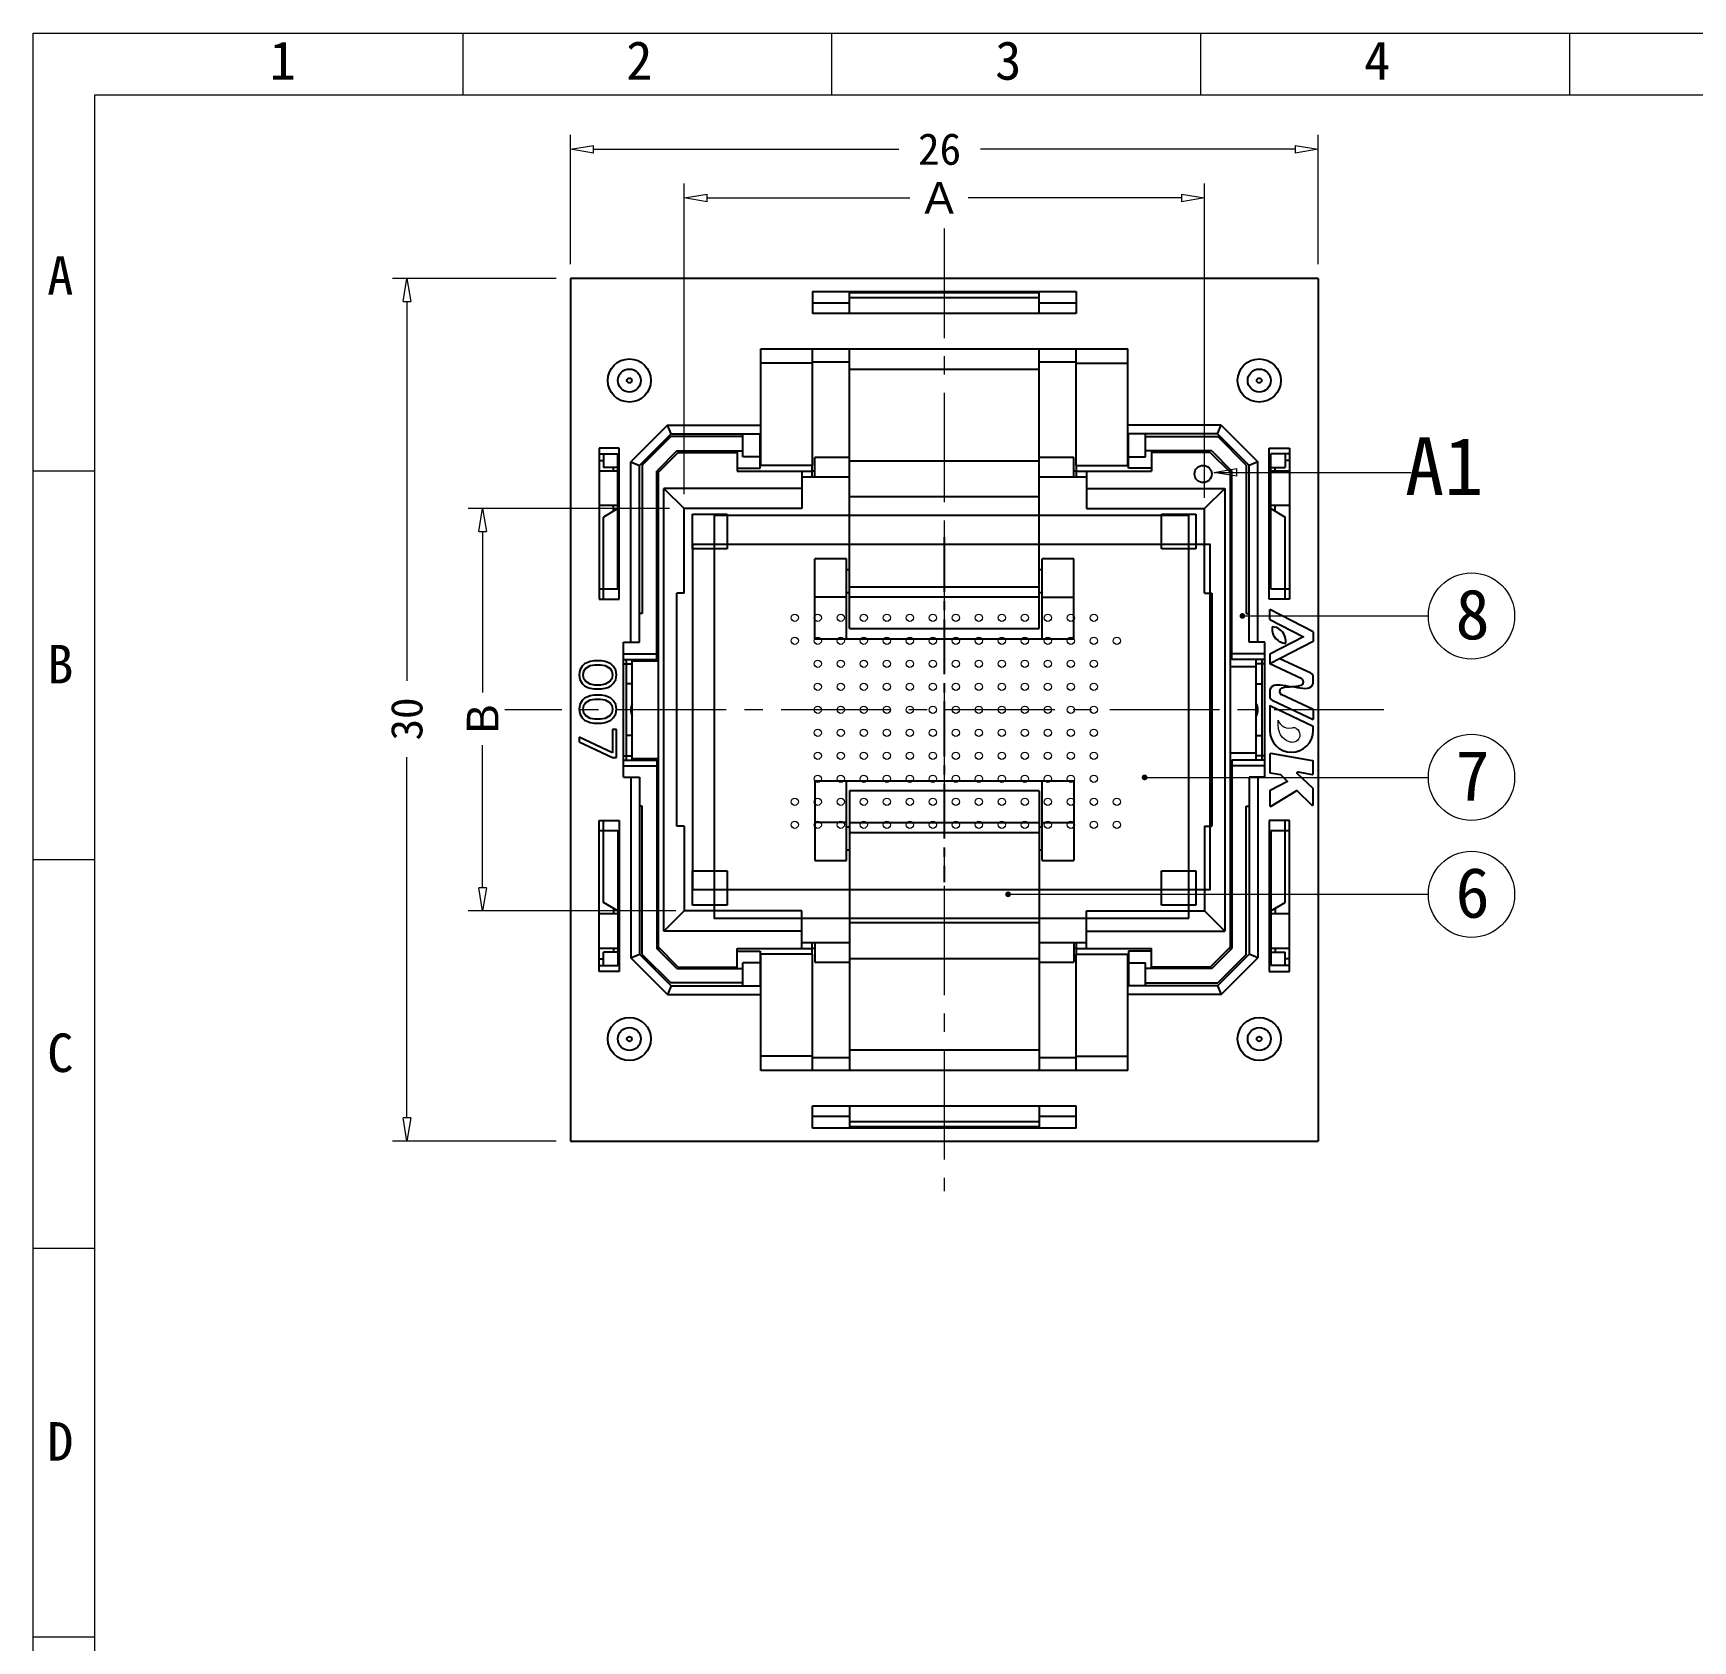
# Model space of a CAD drawing. Header units: millimetres. Extents: x -2108 to -1819, y 1464 to 1622.
# Drawn here: x -2107.6 to -2049.9, y 1566.2 to 1622.1 of the extents above; entities that cross this region are included whole.
import ezdxf

# ---------------------------------------------------------------- set-up
doc = ezdxf.new("R2010")
doc.units = ezdxf.units.MM
doc.linetypes.add('CENTER2', pattern=[28.575, 19.05, -3.175, 3.175, -3.175])
for name, color, linetype in [('02___PRT_ALL_AXES', 7, 'Continuous'), ('layer 1', 7, 'Continuous'), ('标注', 7, 'Continuous')]:
    doc.layers.add(name, color=color, linetype=linetype)
doc.layers.add('CENTER', color=1, linetype='CENTER2', lineweight=13)
doc.styles.add('GB', font='', dxfattribs={"height": 4})
doc.styles.add('样式 2', font='SimSun.ttf')
doc.styles.get('GB').set_extended_font_data('FangSong_GB2312')
doc.dimstyles.new('水平', dxfattribs={"dimtxt": 1, "dimasz": 0.8, "dimexe": 0.5, "dimexo": 0.5, "dimgap": 0.5, "dimtad": 0, "dimtoh": 1, "dimrnd": 0.0005, "dimzin": 9, "dimdsep": 46, "dimtxsty": 'Standard', "dimblk": 'CLOSEDBLANK', "dimcen": 0, "dimclrd": 192, "dimclre": 192, "dimclrt": 7, "dimazin": 2, "dimtfac": 1, "dimtofl": 0, "dimtmove": 0, "dimatfit": 3, "dimldrblk": 'CLOSEDBLANK', "dimfxl": 1, "dimtolj": 1, "dimlwd": 5, "dimlwe": 5, "dimarcsym": 0})

# ---------------------------------------------------------------- blocks, each defined once
blk = doc.blocks.new('terwqtrewtrewtyrwytryuu')
at = {"color": 8}
for points in [[(232.46, -544.68), (229.83, -549.8)], [(232.46, -544.68), (233.62, -544.68)], [(233.62, -544.68), (236.24, -549.8)], [(241.61, -544.68), (239.85, -548.45)], [(244.11, -544.68), (243.6, -544.68), (241.2, -549.8), (244.1, -549.8)], [(241.61, -544.68), (242.78, -544.68)], [(231, -549.8), (233.04, -545.81), (235.08, -549.8)], [(235.08, -549.8), (236.24, -549.8)]]:
    blk.add_lwpolyline(points, dxfattribs=at)
for points in [[(238.86, -544.86, 0.154013), (238.41, -544.68), (237.79, -544.68, 0.290936), (237.34, -544.96), (235.63, -548.61)], [(239, -549.62, 0.154013), (239.44, -549.8), (240.06, -549.8, 0.290936), (240.51, -549.51), (242.78, -544.68)], [(244.09, -549.8, 0.998463), (244.1, -544.68)], [(238.62, -545.92, 0.181754), (238.4, -545.84), (238.31, -545.84, 0.29094), (238.01, -546.03), (236.24, -549.8)], [(239.23, -548.55, 0.181754), (239.45, -548.64), (239.55, -548.64, 0.29094), (239.85, -548.45)]]:
    blk.add_lwpolyline(points, format="xyb", dxfattribs=at)
blk.add_lwpolyline([(249.16, -544.68), (247.78, -544.68, 0.36397), (247.68, -544.76), (246.81, -549.68, 0.466308), (246.91, -549.8), (248.97, -549.8, 0.36397), (249.07, -549.71), (249.28, -548.54), (250.1, -547.69), (251.16, -549.74, 0.280815), (251.25, -549.79), (252.93, -549.79, 0.585923), (253.02, -549.64), (251.17, -546.61), (252.87, -544.84, 0.660579), (252.79, -544.67), (250.99, -544.67, 0.204399), (250.91, -544.7), (249.14, -546.55, -0.741369), (248.97, -546.46), (249.26, -544.8, 0.466308)], format="xyb", close=True, dxfattribs=at)
for points, knots in [([(238.86, -544.86), (238.93, -544.92), (239.32, -545.39), (239.12, -546.22), (238.93, -547.24)], [0.0714829, 0.0714829, 0.0714829, 0.0714829, 0.1383991, 0.7957282, 0.7957282, 0.7957282, 0.7957282]), ([(239, -549.62), (238.92, -549.56), (238.53, -549.09), (238.73, -548.26), (238.93, -547.24)], [0.0714829, 0.0714829, 0.0714829, 0.0714829, 0.1383991, 0.7957282, 0.7957282, 0.7957282, 0.7957282]), ([(238.62, -545.92), (238.88, -546.15), (238.91, -546.69), (238.93, -547.09), (238.93, -547.24)], [0.2744404, 0.2744404, 0.2744404, 0.2744404, 0.4842053, 0.495191, 0.495191, 0.495191, 0.495191]), ([(239.23, -548.55), (238.97, -548.33), (238.95, -547.79), (238.92, -547.39), (238.93, -547.24)], [0.2744404, 0.2744404, 0.2744404, 0.2744404, 0.4842053, 0.495191, 0.495191, 0.495191, 0.495191])]:
    blk.add_open_spline(points, degree=3, knots=knots, dxfattribs=at)
at = {"color": 3}
for points, knots in [([(233.81, -547.92), (233.46, -547.86), (232.73, -547.96), (232.33, -548.43), (232.33, -548.43), (231.93, -548.9), (231.92, -549.16), (231.86, -549.51)], [0.5, 0.5, 0.5, 0.5, 0.75, 0.75, 0.75, 0.75, 1, 1, 1, 1]), ([(231.86, -549.51), (232.19, -549.53), (232.8, -549.51), (233.23, -549.11), (233.23, -549.11), (233.66, -548.71), (233.75, -548.38), (233.81, -547.92)], [0, 0, 0, 0, 0.25, 0.25, 0.25, 0.25, 0.5, 0.5, 0.5, 0.5])]:
    blk.add_open_spline(points, degree=3, knots=knots, dxfattribs=at)
at = {"color": 8}
blk.add_open_spline([(231, -549.8), (230.64, -549.8), (230.11, -549.8), (229.83, -549.8)], degree=3, dxfattribs=at)
at = {"layer": 'layer 1', "color": 8, "lineweight": 5}
for points in [[(242.88, -548.81), (243.1, -548.77), (244, -548.26), (243.77, -547.16)], [(243.77, -547.16), (243.7, -546.97), (243.77, -546.8), (243.84, -546.68)], [(245.45, -547.4), (245.08, -548.46), (244.45, -548.86), (242.88, -548.81)]]:
    blk.add_open_spline(points, degree=3, dxfattribs=at)
blk.add_open_spline([(243.84, -546.68), (244, -546.42), (244.28, -546.25), (244.61, -546.25), (244.61, -546.25), (245.09, -546.25), (245.49, -546.64), (245.49, -547.13), (245.49, -547.13), (245.49, -547.23), (245.47, -547.32), (245.45, -547.4)], degree=3, knots=[0, 0, 0, 0, 0.1666667, 0.1666667, 0.1666667, 0.1666667, 0.3333333, 0.3333333, 0.3333333, 0.3333333, 0.5, 0.5, 0.5, 0.5], dxfattribs=at)
blk = doc.blocks.new('_ClosedBlank')
at = {"color": 0, "linetype": 'ByBlock', "lineweight": -2}
for p, q in [((-1, 0.167), (0, 0)), ((-1, 0.167), (-1, -0.167)), ((0, 0), (-1, -0.167))]:
    blk.add_line(p, q, dxfattribs=at)
blk = doc.blocks.new('*D16')
at = {"color": 192, "lineweight": 5, "transparency": 16777216}
for p, q in [((-2914.816, 1902.759), (-2920.503, 1902.759)), ((-2920.003, 1901.959), (-2920.003, 1888.763)), ((-2920.003, 1873.559), (-2920.003, 1886.113)), ((-2914.816, 1872.759), (-2920.503, 1872.759))]:
    blk.add_line(p, q, dxfattribs=at)
at = {"layer": 'Defpoints', "color": 0, "transparency": 16777216}
for p in [(-2914.316, 1902.759), (-2920.003, 1872.759), (-2914.316, 1872.759)]:
    blk.add_point(p, dxfattribs=at)
at = {"color": 192, "lineweight": 5, "transparency": 16777216, "xscale": 0.8, "yscale": 0.8, "zscale": 0.8}
for p, rotation in [((-2920.003, 1902.759), 90), ((-2920.003, 1872.759), 270)]:
    blk.add_blockref('_ClosedBlank', p, dxfattribs=dict(at, rotation=rotation))
at = {"color": 7, "lineweight": -3, "transparency": 16777216, "insert": (-2920.003, 1887.438), "char_height": 1.1, "attachment_point": 5, "rotation": 90}
blk.add_mtext('\\A1;30', dxfattribs=at)
blk = doc.blocks.new('*D15')
at = {"color": 192, "lineweight": 5, "transparency": 16777216}
for p, q in [((-2910.866, 1894.759), (-2917.87, 1894.759)), ((-2917.37, 1893.959), (-2917.37, 1888.36)), ((-2917.37, 1881.559), (-2917.37, 1886.53)), ((-2910.654, 1880.759), (-2917.87, 1880.759))]:
    blk.add_line(p, q, dxfattribs=at)
at = {"layer": 'Defpoints', "color": 0, "transparency": 16777216}
for p in [(-2910.366, 1894.759), (-2917.37, 1880.759), (-2910.154, 1880.759)]:
    blk.add_point(p, dxfattribs=at)
at = {"color": 192, "lineweight": 5, "transparency": 16777216, "xscale": 0.8, "yscale": 0.8, "zscale": 0.8}
for p, rotation in [((-2917.37, 1894.759), 90), ((-2917.37, 1880.759), 270)]:
    blk.add_blockref('_ClosedBlank', p, dxfattribs=dict(at, rotation=rotation))
at = {"color": 7, "lineweight": -3, "transparency": 16777216, "insert": (-2917.37, 1887.445), "char_height": 1.1, "attachment_point": 5, "rotation": 90}
blk.add_mtext('\\A1;{\\fArial|b0|i0|c0|p34;B}', dxfattribs=at)
blk = doc.blocks.new('*D14')
at = {"color": 192, "lineweight": 5, "transparency": 16777216}
for p, q in [((-2910.366, 1895.259), (-2910.366, 1906.062)), ((-2909.566, 1905.562), (-2902.511, 1905.562)), ((-2893.066, 1905.562), (-2900.482, 1905.562)), ((-2892.266, 1895.131), (-2892.266, 1906.062))]:
    blk.add_line(p, q, dxfattribs=at)
at = {"layer": 'Defpoints', "color": 0, "transparency": 16777216}
for p in [(-2892.266, 1905.562), (-2910.366, 1894.759), (-2892.266, 1894.631)]:
    blk.add_point(p, dxfattribs=at)
at = {"color": 192, "lineweight": 5, "transparency": 16777216, "xscale": 0.8, "yscale": 0.8, "zscale": 0.8, "rotation": 180}
blk.add_blockref('_ClosedBlank', (-2910.366, 1905.562), dxfattribs=at)
at = {"color": 192, "lineweight": 5, "transparency": 16777216, "xscale": 0.8, "yscale": 0.8, "zscale": 0.8}
blk.add_blockref('_ClosedBlank', (-2892.266, 1905.562), dxfattribs=at)
at = {"color": 7, "lineweight": -3, "transparency": 16777216, "insert": (-2901.496, 1905.562), "char_height": 1.1, "attachment_point": 5}
blk.add_mtext('\\A1;{\\fArial|b0|i0|c0|p34;A}', dxfattribs=at)
blk = doc.blocks.new('*D17')
at = {"color": 192, "lineweight": 5, "transparency": 16777216}
for p, q in [((-2914.316, 1903.259), (-2914.316, 1907.753)), ((-2913.516, 1907.253), (-2902.896, 1907.253)), ((-2889.116, 1907.253), (-2900.062, 1907.253)), ((-2888.316, 1903.259), (-2888.316, 1907.753))]:
    blk.add_line(p, q, dxfattribs=at)
at = {"layer": 'Defpoints', "color": 0, "transparency": 16777216}
for p in [(-2888.316, 1907.253), (-2914.316, 1902.759), (-2888.316, 1902.759)]:
    blk.add_point(p, dxfattribs=at)
at = {"color": 192, "lineweight": 5, "transparency": 16777216, "xscale": 0.8, "yscale": 0.8, "zscale": 0.8, "rotation": 180}
blk.add_blockref('_ClosedBlank', (-2914.316, 1907.253), dxfattribs=at)
at = {"color": 192, "lineweight": 5, "transparency": 16777216, "xscale": 0.8, "yscale": 0.8, "zscale": 0.8}
blk.add_blockref('_ClosedBlank', (-2888.316, 1907.253), dxfattribs=at)
at = {"color": 7, "lineweight": -3, "transparency": 16777216, "insert": (-2901.479, 1907.253), "char_height": 1.1, "attachment_point": 5}
blk.add_mtext('\\A1;26', dxfattribs=at)
blk = doc.blocks.new('fdsafdsafdsaf')
at = {"color": 7, "linetype": 'Continuous'}
for p, q in [((-2914.316, 1902.759), (-2914.316, 1872.759)), ((-2888.316, 1902.759), (-2914.316, 1902.759)), ((-2888.316, 1902.759), (-2888.316, 1872.759)), ((-2905.896, 1902.309), (-2905.896, 1901.539)), ((-2905.896, 1902.309), (-2896.736, 1902.309)), ((-2904.616, 1901.539), (-2904.616, 1902.271)), ((-2904.616, 1902.271), (-2898.016, 1902.271)), ((-2898.016, 1902.083), (-2904.616, 1902.083)), ((-2898.016, 1901.539), (-2898.016, 1902.271)), ((-2896.736, 1902.309), (-2896.736, 1901.539)), ((-2896.736, 1901.539), (-2905.896, 1901.539)), ((-2907.696, 1896.259), (-2907.696, 1900.309)), ((-2907.696, 1900.309), (-2894.936, 1900.309)), ((-2905.896, 1899.809), (-2907.696, 1899.809)), ((-2905.896, 1896.259), (-2905.896, 1900.309)), ((-2905.896, 1899.859), (-2904.616, 1899.859)), ((-2904.616, 1890.579), (-2904.616, 1900.309)), ((-2898.016, 1890.579), (-2898.016, 1900.309)), ((-2898.016, 1899.859), (-2896.736, 1899.859)), ((-2896.736, 1896.259), (-2896.736, 1900.309)), ((-2896.736, 1899.809), (-2894.936, 1899.809)), ((-2894.936, 1896.259), (-2894.936, 1900.309)), ((-2898.016, 1899.592), (-2904.616, 1899.592)), ((-2910.94, 1897.659), (-2912.216, 1896.383)), ((-2910.816, 1897.359), (-2910.94, 1897.659)), ((-2910.94, 1897.659), (-2907.696, 1897.659)), ((-2891.691, 1897.659), (-2894.936, 1897.659)), ((-2891.816, 1897.359), (-2891.691, 1897.659)), ((-2891.691, 1897.659), (-2890.416, 1896.383)), ((-2910.816, 1897.359), (-2911.916, 1896.259)), ((-2911.816, 1896.266), (-2910.823, 1897.259)), ((-2908.316, 1897.259), (-2910.823, 1897.259)), ((-2910.816, 1897.359), (-2907.696, 1897.359)), ((-2908.316, 1896.559), (-2908.316, 1897.359)), ((-2907.716, 1896.159), (-2907.716, 1897.359)), ((-2891.816, 1897.359), (-2894.936, 1897.359)), ((-2894.916, 1896.159), (-2894.916, 1897.359)), ((-2894.316, 1896.559), (-2894.316, 1897.359)), ((-2894.316, 1897.259), (-2891.809, 1897.259)), ((-2891.816, 1897.359), (-2890.716, 1896.259)), ((-2890.816, 1896.266), (-2891.809, 1897.259)), ((-2913.316, 1896.859), (-2913.316, 1891.609)), ((-2912.616, 1896.859), (-2913.316, 1896.859)), ((-2913.316, 1896.659), (-2912.666, 1896.659)), ((-2913.316, 1896.422), (-2913.166, 1896.422)), ((-2913.166, 1896.659), (-2913.166, 1896.189)), ((-2912.666, 1891.959), (-2912.666, 1896.659)), ((-2912.616, 1891.609), (-2912.616, 1896.859)), ((-2912.216, 1890.109), (-2912.216, 1896.383)), ((-2912.216, 1896.383), (-2911.916, 1896.259)), ((-2910.616, 1896.759), (-2911.316, 1896.059)), ((-2910.566, 1896.709), (-2911.266, 1896.009)), ((-2910.616, 1896.759), (-2908.316, 1896.759)), ((-2910.566, 1896.709), (-2908.516, 1896.709)), ((-2908.516, 1896.759), (-2908.516, 1896.059)), ((-2907.716, 1896.559), (-2908.316, 1896.559)), ((-2905.816, 1895.859), (-2905.816, 1896.534)), ((-2904.616, 1896.534), (-2905.816, 1896.534)), ((-2904.616, 1896.419), (-2898.016, 1896.419)), ((-2896.816, 1896.534), (-2898.016, 1896.534)), ((-2896.816, 1895.859), (-2896.816, 1896.534)), ((-2894.916, 1896.559), (-2894.316, 1896.559)), ((-2892.016, 1896.759), (-2894.316, 1896.759)), ((-2894.116, 1896.759), (-2894.116, 1896.059)), ((-2892.066, 1896.709), (-2894.116, 1896.709)), ((-2892.066, 1896.709), (-2891.366, 1896.009)), ((-2892.016, 1896.759), (-2891.316, 1896.059)), ((-2890.416, 1896.383), (-2890.716, 1896.259)), ((-2890.416, 1890.109), (-2890.416, 1896.383)), ((-2890.016, 1896.859), (-2889.316, 1896.859)), ((-2890.016, 1891.609), (-2890.016, 1896.859)), ((-2889.316, 1896.659), (-2889.966, 1896.659)), ((-2889.966, 1891.959), (-2889.966, 1896.659)), ((-2889.466, 1896.659), (-2889.466, 1896.189)), ((-2889.316, 1896.422), (-2889.466, 1896.422)), ((-2889.316, 1896.859), (-2889.316, 1891.609)), ((-2912.666, 1896.189), (-2913.166, 1896.189)), ((-2912.816, 1896.059), (-2912.816, 1896.189)), ((-2911.916, 1890.109), (-2911.916, 1896.259)), ((-2911.816, 1896.266), (-2911.816, 1891.109)), ((-2911.316, 1889.509), (-2911.316, 1896.059)), ((-2911.316, 1896.059), (-2911.216, 1896.059)), ((-2911.266, 1896.009), (-2911.266, 1879.509)), ((-2908.516, 1896.159), (-2907.716, 1896.159)), ((-2908.516, 1896.059), (-2905.916, 1896.059)), ((-2905.896, 1896.259), (-2907.716, 1896.259)), ((-2906.266, 1896.059), (-2906.266, 1894.759)), ((-2906.266, 1895.859), (-2904.616, 1895.859)), ((-2905.916, 1895.859), (-2905.916, 1896.259)), ((-2898.016, 1895.859), (-2896.366, 1895.859)), ((-2896.736, 1896.259), (-2894.916, 1896.259)), ((-2896.716, 1895.859), (-2896.716, 1896.259)), ((-2896.716, 1896.059), (-2894.116, 1896.059)), ((-2896.366, 1896.059), (-2896.366, 1894.759)), ((-2894.116, 1896.159), (-2894.916, 1896.159)), ((-2891.316, 1896.059), (-2891.416, 1896.059)), ((-2891.366, 1879.509), (-2891.366, 1896.009)), ((-2891.316, 1889.509), (-2891.316, 1896.059)), ((-2890.816, 1896.266), (-2890.816, 1891.109)), ((-2890.716, 1890.109), (-2890.716, 1896.259)), ((-2889.966, 1896.189), (-2889.466, 1896.189)), ((-2889.816, 1896.059), (-2889.816, 1896.189)), ((-2911.066, 1880.059), (-2911.066, 1895.459)), ((-2911.066, 1895.459), (-2910.366, 1894.759)), ((-2906.266, 1895.459), (-2911.066, 1895.459)), ((-2898.016, 1895.159), (-2904.616, 1895.159)), ((-2896.366, 1895.459), (-2891.566, 1895.459)), ((-2891.566, 1895.459), (-2892.266, 1894.759)), ((-2891.566, 1895.459), (-2891.566, 1880.059)), ((-2912.666, 1894.759), (-2913.166, 1894.459)), ((-2912.816, 1894.669), (-2912.816, 1894.859)), ((-2911.316, 1894.859), (-2911.266, 1894.859)), ((-2910.366, 1891.809), (-2910.366, 1894.759)), ((-2906.266, 1894.759), (-2910.366, 1894.759)), ((-2910.066, 1893.359), (-2910.066, 1894.559)), ((-2910.066, 1894.559), (-2908.866, 1894.559)), ((-2908.866, 1894.559), (-2908.866, 1893.359)), ((-2896.366, 1894.759), (-2892.266, 1894.759)), ((-2893.766, 1894.559), (-2892.566, 1894.559)), ((-2893.766, 1893.359), (-2893.766, 1894.559)), ((-2892.566, 1894.559), (-2892.566, 1893.359)), ((-2892.266, 1891.809), (-2892.266, 1894.759)), ((-2891.316, 1894.859), (-2891.366, 1894.859)), ((-2889.966, 1894.759), (-2889.466, 1894.459)), ((-2889.816, 1894.669), (-2889.816, 1894.859)), ((-2913.166, 1891.609), (-2913.166, 1894.459)), ((-2889.466, 1891.609), (-2889.466, 1894.459)), ((-2908.866, 1893.359), (-2910.066, 1893.359)), ((-2905.816, 1890.229), (-2905.816, 1893.008)), ((-2904.716, 1893.008), (-2905.816, 1893.008)), ((-2904.716, 1890.229), (-2904.716, 1893.008)), ((-2896.816, 1893.008), (-2897.916, 1893.008)), ((-2897.916, 1890.229), (-2897.916, 1893.008)), ((-2896.816, 1890.229), (-2896.816, 1893.008)), ((-2892.566, 1893.359), (-2893.766, 1893.359)), ((-2904.616, 1892.629), (-2904.716, 1892.629)), ((-2897.916, 1892.629), (-2898.016, 1892.629)), ((-2913.316, 1891.959), (-2912.666, 1891.959)), ((-2910.616, 1883.709), (-2910.616, 1891.809)), ((-2910.366, 1891.809), (-2910.616, 1891.809)), ((-2904.716, 1891.676), (-2905.816, 1891.676)), ((-2904.616, 1891.829), (-2904.716, 1891.829)), ((-2904.616, 1892.034), (-2898.016, 1892.034)), ((-2898.016, 1891.679), (-2904.616, 1891.679)), ((-2897.916, 1891.829), (-2898.016, 1891.829)), ((-2897.916, 1891.676), (-2896.816, 1891.676)), ((-2892.266, 1891.809), (-2892.016, 1891.809)), ((-2892.016, 1891.809), (-2892.016, 1883.709)), ((-2889.966, 1891.959), (-2889.316, 1891.959)), ((-2913.316, 1891.609), (-2912.616, 1891.609)), ((-2911.816, 1891.109), (-2911.916, 1891.109)), ((-2890.816, 1891.109), (-2890.716, 1891.109)), ((-2889.316, 1891.609), (-2890.016, 1891.609)), ((-2904.616, 1890.579), (-2898.016, 1890.579)), ((-2912.466, 1885.409), (-2912.466, 1890.109)), ((-2912.466, 1890.109), (-2911.916, 1890.109)), ((-2905.816, 1890.229), (-2896.816, 1890.229)), ((-2890.166, 1890.109), (-2890.716, 1890.109)), ((-2890.166, 1885.409), (-2890.166, 1890.109)), ((-2912.466, 1889.709), (-2911.316, 1889.709)), ((-2912.466, 1889.509), (-2911.316, 1889.509)), ((-2912.466, 1889.359), (-2912.166, 1889.359)), ((-2912.366, 1886.009), (-2912.366, 1889.509)), ((-2912.166, 1886.009), (-2912.166, 1889.509)), ((-2912.166, 1889.459), (-2911.266, 1889.459)), ((-2911.316, 1889.909), (-2911.266, 1889.909)), ((-2890.166, 1889.709), (-2891.366, 1889.709)), ((-2891.366, 1889.659), (-2891.316, 1889.659)), ((-2890.166, 1889.509), (-2891.316, 1889.509)), ((-2890.466, 1886.009), (-2890.466, 1889.509)), ((-2890.166, 1889.359), (-2890.466, 1889.359)), ((-2890.266, 1886.009), (-2890.266, 1889.509)), ((-2891.366, 1889.259), (-2890.466, 1889.259)), ((-2912.166, 1888.659), (-2912.366, 1888.659)), ((-2890.466, 1888.659), (-2890.266, 1888.659)), ((-2912.166, 1886.859), (-2912.366, 1886.859)), ((-2890.466, 1886.859), (-2890.266, 1886.859)), ((-2912.466, 1886.159), (-2912.166, 1886.159)), ((-2912.466, 1886.009), (-2911.316, 1886.009)), ((-2912.166, 1886.059), (-2911.266, 1886.059)), ((-2911.316, 1886.009), (-2911.316, 1879.459)), ((-2891.366, 1886.259), (-2890.466, 1886.259)), ((-2890.166, 1886.009), (-2891.316, 1886.009)), ((-2891.316, 1886.009), (-2891.316, 1879.459)), ((-2890.166, 1886.159), (-2890.466, 1886.159)), ((-2912.466, 1885.809), (-2911.316, 1885.809)), ((-2912.466, 1885.409), (-2911.916, 1885.409)), ((-2912.216, 1885.409), (-2912.216, 1879.134)), ((-2911.916, 1885.409), (-2911.916, 1879.259)), ((-2911.316, 1885.609), (-2911.266, 1885.609)), ((-2891.366, 1885.859), (-2891.316, 1885.859)), ((-2890.166, 1885.809), (-2891.366, 1885.809)), ((-2890.166, 1885.409), (-2890.716, 1885.409)), ((-2890.716, 1885.409), (-2890.716, 1879.259)), ((-2890.416, 1885.409), (-2890.416, 1879.134)), ((-2905.816, 1885.289), (-2896.816, 1885.289)), ((-2905.816, 1885.289), (-2905.816, 1882.51)), ((-2904.716, 1882.51), (-2904.716, 1885.289)), ((-2898.016, 1884.938), (-2904.616, 1884.938)), ((-2904.616, 1884.938), (-2904.616, 1875.208)), ((-2898.016, 1884.938), (-2898.016, 1875.208)), ((-2897.916, 1882.51), (-2897.916, 1885.289)), ((-2896.816, 1885.289), (-2896.816, 1882.51)), ((-2911.816, 1884.409), (-2911.916, 1884.409)), ((-2911.816, 1879.251), (-2911.816, 1884.409)), ((-2890.816, 1884.409), (-2890.716, 1884.409)), ((-2890.816, 1879.251), (-2890.816, 1884.409)), ((-2913.316, 1878.659), (-2913.316, 1883.909)), ((-2913.316, 1883.909), (-2912.616, 1883.909)), ((-2913.166, 1881.059), (-2913.166, 1883.909)), ((-2912.616, 1883.909), (-2912.616, 1878.659)), ((-2910.366, 1883.709), (-2910.616, 1883.709)), ((-2910.366, 1883.709), (-2910.366, 1880.759)), ((-2904.716, 1883.842), (-2905.816, 1883.842)), ((-2904.716, 1883.689), (-2904.616, 1883.689)), ((-2904.616, 1883.838), (-2898.016, 1883.838)), ((-2898.016, 1883.689), (-2897.916, 1883.689)), ((-2897.916, 1883.842), (-2896.816, 1883.842)), ((-2892.266, 1883.709), (-2892.016, 1883.709)), ((-2892.266, 1883.709), (-2892.266, 1880.759)), ((-2889.316, 1883.909), (-2890.016, 1883.909)), ((-2890.016, 1883.909), (-2890.016, 1878.659)), ((-2889.466, 1881.059), (-2889.466, 1883.909)), ((-2889.316, 1878.659), (-2889.316, 1883.909)), ((-2913.316, 1883.559), (-2912.666, 1883.559)), ((-2912.666, 1883.559), (-2912.666, 1878.859)), ((-2898.016, 1883.483), (-2904.616, 1883.483)), ((-2889.966, 1883.559), (-2889.316, 1883.559)), ((-2889.966, 1883.559), (-2889.966, 1878.859)), ((-2905.816, 1882.51), (-2904.716, 1882.51)), ((-2904.716, 1882.889), (-2904.616, 1882.889)), ((-2898.016, 1882.889), (-2897.916, 1882.889)), ((-2897.916, 1882.51), (-2896.816, 1882.51)), ((-2910.066, 1880.959), (-2910.066, 1882.159)), ((-2910.066, 1882.159), (-2908.866, 1882.159)), ((-2908.866, 1882.159), (-2908.866, 1880.959)), ((-2893.766, 1882.159), (-2892.566, 1882.159)), ((-2893.766, 1880.959), (-2893.766, 1882.159)), ((-2892.566, 1882.159), (-2892.566, 1880.959)), ((-2912.666, 1880.759), (-2913.166, 1881.059)), ((-2912.816, 1880.849), (-2912.816, 1880.659)), ((-2911.066, 1880.059), (-2910.366, 1880.759)), ((-2906.266, 1880.759), (-2910.366, 1880.759)), ((-2908.866, 1880.959), (-2910.066, 1880.959)), ((-2906.266, 1879.459), (-2906.266, 1880.759)), ((-2896.366, 1880.759), (-2892.266, 1880.759)), ((-2896.366, 1879.459), (-2896.366, 1880.759)), ((-2892.566, 1880.959), (-2893.766, 1880.959)), ((-2891.566, 1880.059), (-2892.266, 1880.759)), ((-2889.966, 1880.759), (-2889.466, 1881.059)), ((-2889.816, 1880.849), (-2889.816, 1880.659)), ((-2911.316, 1880.659), (-2911.266, 1880.659)), ((-2904.616, 1880.358), (-2898.016, 1880.358)), ((-2891.316, 1880.659), (-2891.366, 1880.659)), ((-2906.266, 1880.059), (-2911.066, 1880.059)), ((-2906.266, 1879.659), (-2904.616, 1879.659)), ((-2905.916, 1879.259), (-2905.916, 1879.659)), ((-2905.816, 1879.659), (-2905.816, 1878.984)), ((-2898.016, 1879.659), (-2896.366, 1879.659)), ((-2896.816, 1879.659), (-2896.816, 1878.984)), ((-2896.716, 1879.259), (-2896.716, 1879.659)), ((-2896.366, 1880.059), (-2891.566, 1880.059)), ((-2913.316, 1879.095), (-2913.166, 1879.095)), ((-2912.666, 1879.329), (-2913.166, 1879.329)), ((-2913.166, 1878.859), (-2913.166, 1879.329)), ((-2912.816, 1879.459), (-2912.816, 1879.329)), ((-2912.216, 1879.134), (-2911.916, 1879.259)), ((-2910.94, 1877.859), (-2912.216, 1879.134)), ((-2910.816, 1878.159), (-2911.916, 1879.259)), ((-2911.816, 1879.251), (-2910.823, 1878.259)), ((-2910.616, 1878.759), (-2911.316, 1879.459)), ((-2911.316, 1879.459), (-2911.216, 1879.459)), ((-2910.566, 1878.809), (-2911.266, 1879.509)), ((-2908.516, 1879.459), (-2905.916, 1879.459)), ((-2908.516, 1878.759), (-2908.516, 1879.459)), ((-2908.516, 1879.359), (-2907.716, 1879.359)), ((-2907.716, 1879.359), (-2907.716, 1878.159)), ((-2905.896, 1879.259), (-2907.716, 1879.259)), ((-2907.696, 1875.209), (-2907.696, 1879.259)), ((-2905.896, 1875.209), (-2905.896, 1879.259)), ((-2905.816, 1878.984), (-2904.616, 1878.984)), ((-2898.016, 1879.098), (-2904.616, 1879.098)), ((-2898.016, 1878.984), (-2896.816, 1878.984)), ((-2896.736, 1879.259), (-2894.916, 1879.259)), ((-2896.736, 1875.209), (-2896.736, 1879.259)), ((-2896.716, 1879.459), (-2894.116, 1879.459)), ((-2894.936, 1875.209), (-2894.936, 1879.259)), ((-2894.116, 1879.359), (-2894.916, 1879.359)), ((-2894.916, 1879.359), (-2894.916, 1878.159)), ((-2894.116, 1878.759), (-2894.116, 1879.459)), ((-2892.066, 1878.809), (-2891.366, 1879.509)), ((-2892.016, 1878.759), (-2891.316, 1879.459)), ((-2891.816, 1878.159), (-2890.716, 1879.259)), ((-2890.816, 1879.251), (-2891.809, 1878.259)), ((-2891.691, 1877.859), (-2890.416, 1879.134)), ((-2891.316, 1879.459), (-2891.416, 1879.459)), ((-2890.416, 1879.134), (-2890.716, 1879.259)), ((-2889.966, 1879.329), (-2889.466, 1879.329)), ((-2889.816, 1879.459), (-2889.816, 1879.329)), ((-2889.466, 1878.859), (-2889.466, 1879.329)), ((-2889.316, 1879.095), (-2889.466, 1879.095)), ((-2913.316, 1878.859), (-2912.666, 1878.859)), ((-2912.616, 1878.659), (-2913.316, 1878.659)), ((-2910.616, 1878.759), (-2908.316, 1878.759)), ((-2910.566, 1878.809), (-2908.516, 1878.809)), ((-2907.716, 1878.959), (-2908.316, 1878.959)), ((-2908.316, 1878.159), (-2908.316, 1878.959)), ((-2894.916, 1878.959), (-2894.316, 1878.959)), ((-2894.316, 1878.159), (-2894.316, 1878.959)), ((-2892.016, 1878.759), (-2894.316, 1878.759)), ((-2892.066, 1878.809), (-2894.116, 1878.809)), ((-2890.016, 1878.659), (-2889.316, 1878.659)), ((-2889.316, 1878.859), (-2889.966, 1878.859)), ((-2910.816, 1878.159), (-2910.94, 1877.859)), ((-2910.94, 1877.859), (-2907.696, 1877.859)), ((-2908.316, 1878.259), (-2910.823, 1878.259)), ((-2910.816, 1878.159), (-2907.696, 1878.159)), ((-2891.816, 1878.159), (-2894.936, 1878.159)), ((-2891.691, 1877.859), (-2894.936, 1877.859)), ((-2894.316, 1878.259), (-2891.809, 1878.259)), ((-2891.816, 1878.159), (-2891.691, 1877.859)), ((-2905.896, 1875.709), (-2907.696, 1875.709)), ((-2905.896, 1875.659), (-2904.616, 1875.659)), ((-2904.616, 1875.925), (-2898.016, 1875.925)), ((-2898.016, 1875.659), (-2896.736, 1875.659)), ((-2896.736, 1875.709), (-2894.936, 1875.709)), ((-2894.936, 1875.209), (-2907.696, 1875.209)), ((-2905.896, 1873.979), (-2896.736, 1873.979)), ((-2905.896, 1873.209), (-2905.896, 1873.979)), ((-2904.616, 1873.979), (-2904.616, 1873.246)), ((-2898.016, 1873.979), (-2898.016, 1873.246)), ((-2896.736, 1873.209), (-2896.736, 1873.979)), ((-2896.736, 1873.209), (-2905.896, 1873.209)), ((-2904.616, 1873.435), (-2898.016, 1873.435)), ((-2898.016, 1873.246), (-2904.616, 1873.246)), ((-2914.316, 1872.759), (-2888.316, 1872.759))]:
    blk.add_line(p, q, dxfattribs=at)
at = {"color": 1, "linetype": 'CENTER2', "ltscale": 0.1}
blk.add_line((-2901.316, 1893.759), (-2901.316, 1881.759), dxfattribs=at)
at = {"color": 8, "linetype": 'Continuous'}
for p, q in [((-2913.711, 1889.404), (-2913.822, 1889.35)), ((-2913.628, 1889.431), (-2913.711, 1889.404)), ((-2913.49, 1889.459), (-2913.628, 1889.431)), ((-2913.241, 1889.459), (-2913.49, 1889.459)), ((-2913.103, 1889.431), (-2913.241, 1889.459)), ((-2913.02, 1889.404), (-2913.103, 1889.431)), ((-2912.909, 1889.35), (-2913.02, 1889.404)), ((-2913.988, 1889.134), (-2914.016, 1888.971)), ((-2914.016, 1888.971), (-2913.988, 1888.809)), ((-2913.905, 1889.269), (-2913.988, 1889.134)), ((-2913.988, 1888.809), (-2913.905, 1888.673)), ((-2913.822, 1889.35), (-2913.905, 1889.269)), ((-2913.877, 1888.971), (-2913.85, 1889.106)), ((-2913.85, 1888.836), (-2913.877, 1888.971)), ((-2913.85, 1889.106), (-2913.794, 1889.188)), ((-2913.794, 1888.754), (-2913.85, 1888.836)), ((-2913.794, 1889.188), (-2913.628, 1889.296)), ((-2913.628, 1889.296), (-2913.462, 1889.323)), ((-2913.462, 1889.323), (-2913.269, 1889.323)), ((-2913.269, 1889.323), (-2913.103, 1889.296)), ((-2913.103, 1889.296), (-2912.937, 1889.188)), ((-2912.937, 1889.188), (-2912.882, 1889.106)), ((-2912.882, 1888.836), (-2912.937, 1888.754)), ((-2912.826, 1889.269), (-2912.909, 1889.35)), ((-2912.882, 1889.106), (-2912.854, 1888.971)), ((-2912.854, 1888.971), (-2912.882, 1888.836)), ((-2912.743, 1889.134), (-2912.826, 1889.269)), ((-2912.826, 1888.673), (-2912.743, 1888.809)), ((-2912.716, 1888.971), (-2912.743, 1889.134)), ((-2912.743, 1888.809), (-2912.716, 1888.971)), ((-2913.905, 1888.673), (-2913.822, 1888.592)), ((-2913.822, 1888.592), (-2913.711, 1888.538)), ((-2913.711, 1888.213), (-2913.822, 1888.159)), ((-2913.628, 1888.646), (-2913.794, 1888.754)), ((-2913.711, 1888.538), (-2913.628, 1888.511)), ((-2913.628, 1888.24), (-2913.711, 1888.213)), ((-2913.462, 1888.619), (-2913.628, 1888.646)), ((-2913.628, 1888.511), (-2913.49, 1888.484)), ((-2913.49, 1888.267), (-2913.628, 1888.24)), ((-2913.49, 1888.484), (-2913.241, 1888.484)), ((-2913.241, 1888.267), (-2913.49, 1888.267)), ((-2913.269, 1888.619), (-2913.462, 1888.619)), ((-2913.103, 1888.646), (-2913.269, 1888.619)), ((-2913.241, 1888.484), (-2913.103, 1888.511)), ((-2913.103, 1888.24), (-2913.241, 1888.267)), ((-2912.937, 1888.754), (-2913.103, 1888.646)), ((-2913.103, 1888.511), (-2913.02, 1888.538)), ((-2913.02, 1888.213), (-2913.103, 1888.24)), ((-2913.02, 1888.538), (-2912.909, 1888.592)), ((-2912.909, 1888.159), (-2913.02, 1888.213)), ((-2912.909, 1888.592), (-2912.826, 1888.673)), ((-2913.988, 1887.942), (-2914.016, 1887.779)), ((-2914.016, 1887.779), (-2913.988, 1887.617)), ((-2913.905, 1888.077), (-2913.988, 1887.942)), ((-2913.822, 1888.159), (-2913.905, 1888.077)), ((-2913.877, 1887.779), (-2913.85, 1887.915)), ((-2913.85, 1887.644), (-2913.877, 1887.779)), ((-2913.85, 1887.915), (-2913.794, 1887.996)), ((-2913.794, 1887.563), (-2913.85, 1887.644)), ((-2913.794, 1887.996), (-2913.628, 1888.104)), ((-2913.628, 1888.104), (-2913.462, 1888.131)), ((-2913.462, 1888.131), (-2913.269, 1888.131)), ((-2913.269, 1888.131), (-2913.103, 1888.104)), ((-2913.103, 1888.104), (-2912.937, 1887.996)), ((-2912.937, 1887.996), (-2912.882, 1887.915)), ((-2912.882, 1887.644), (-2912.937, 1887.563)), ((-2912.826, 1888.077), (-2912.909, 1888.159)), ((-2912.882, 1887.915), (-2912.854, 1887.779)), ((-2912.854, 1887.779), (-2912.882, 1887.644)), ((-2912.743, 1887.942), (-2912.826, 1888.077)), ((-2912.716, 1887.779), (-2912.743, 1887.942)), ((-2912.743, 1887.617), (-2912.716, 1887.779)), ((-2913.988, 1887.617), (-2913.905, 1887.481)), ((-2913.905, 1887.481), (-2913.822, 1887.4)), ((-2913.822, 1887.4), (-2913.711, 1887.346)), ((-2913.628, 1887.454), (-2913.794, 1887.563)), ((-2913.711, 1887.346), (-2913.628, 1887.319)), ((-2913.462, 1887.427), (-2913.628, 1887.454)), ((-2913.628, 1887.319), (-2913.49, 1887.292)), ((-2913.49, 1887.292), (-2913.241, 1887.292)), ((-2913.269, 1887.427), (-2913.462, 1887.427)), ((-2913.103, 1887.454), (-2913.269, 1887.427)), ((-2913.241, 1887.292), (-2913.103, 1887.319)), ((-2912.937, 1887.563), (-2913.103, 1887.454)), ((-2913.103, 1887.319), (-2913.02, 1887.346)), ((-2913.02, 1887.346), (-2912.909, 1887.4)), ((-2912.909, 1887.4), (-2912.826, 1887.481)), ((-2912.716, 1887.075), (-2912.854, 1887.075)), ((-2912.854, 1887.075), (-2912.854, 1886.263)), ((-2912.826, 1887.481), (-2912.743, 1887.617)), ((-2912.716, 1886.1), (-2912.716, 1887.075)), ((-2912.854, 1886.263), (-2914.016, 1886.804)), ((-2914.016, 1886.804), (-2914.016, 1886.642)), ((-2914.016, 1886.642), (-2912.854, 1886.1)), ((-2912.854, 1886.1), (-2912.716, 1886.1))]:
    blk.add_line(p, q, dxfattribs=at)
at = {"color": 1, "linetype": 'CENTER2', "lineweight": 5, "ltscale": 0.2}
blk.add_line((-2886.037, 1887.759), (-2916.594, 1887.759), dxfattribs=at)
for points in [[(-2892.816, 1880.509), (-2892.816, 1894.509), (-2909.316, 1894.509), (-2909.316, 1880.509)], [(-2910.066, 1893.509), (-2910.066, 1881.509), (-2892.066, 1881.509), (-2892.066, 1893.509)]]:
    blk.add_lwpolyline(points, close=True)
at = {"color": 7, "linetype": 'Continuous'}
for centre, radius in [((-2912.266, 1899.209), 0.75), ((-2890.366, 1899.209), 0.75), ((-2912.266, 1899.209), 0.4), ((-2912.266, 1899.209), 0.0838), ((-2890.366, 1899.209), 0.4), ((-2890.366, 1899.209), 0.0838), ((-2912.266, 1876.309), 0.75), ((-2912.266, 1876.309), 0.4), ((-2890.366, 1876.309), 0.75), ((-2890.366, 1876.309), 0.4), ((-2912.266, 1876.309), 0.0838), ((-2890.366, 1876.309), 0.0838)]:
    blk.add_circle(centre, radius, dxfattribs=at)
at = {"color": 1, "linetype": 'Continuous'}
blk.add_circle((-2892.316, 1895.959), 0.3, dxfattribs=at)
at = {"color": 7, "linetype": 'Continuous'}
for centre, start, end in [((-2911.716, 1887.759), 155.40254, 204.59746), ((-2890.916, 1887.759), 335.40254, 24.59746)]:
    blk.add_arc(centre, 0.5, start, end, dxfattribs=at)
at = {"layer": '02___PRT_ALL_AXES', "color": 7, "linetype": 'Continuous'}
for p, q in [((-2905.896, 1901.907), (-2904.616, 1901.907)), ((-2898.016, 1901.907), (-2896.736, 1901.907)), ((-2912.666, 1896.059), (-2913.316, 1896.059)), ((-2905.816, 1896.059), (-2905.916, 1896.059)), ((-2896.716, 1896.059), (-2896.816, 1896.059)), ((-2889.316, 1896.059), (-2889.966, 1896.059)), ((-2912.666, 1894.859), (-2913.316, 1894.859)), ((-2889.316, 1894.859), (-2889.966, 1894.859)), ((-2912.666, 1880.659), (-2913.316, 1880.659)), ((-2889.316, 1880.659), (-2889.966, 1880.659)), ((-2912.666, 1879.459), (-2913.316, 1879.459)), ((-2905.816, 1879.459), (-2905.916, 1879.459)), ((-2896.716, 1879.459), (-2896.816, 1879.459)), ((-2889.316, 1879.459), (-2889.966, 1879.459)), ((-2904.616, 1873.61), (-2905.896, 1873.61)), ((-2896.736, 1873.61), (-2898.016, 1873.61))]:
    blk.add_line(p, q, dxfattribs=at)
at = {"layer": 'CENTER', "lineweight": 9, "ltscale": 0.2}
blk.add_line((-2901.316, 1904.498), (-2901.316, 1871.019), dxfattribs=at)
at = {"xscale": 0.2951943749999373, "yscale": 0.2951943749999373, "zscale": 0.2951943749999373, "rotation": 270}
blk.add_blockref('terwqtrewtrewtyrwytryuu', (-2727.702, 1959.09), dxfattribs=at)
at = {"lineweight": -3, "ltscale": 10}
dim = blk.add_linear_dim(base=(-2888.316, 1907.253), p1=(-2914.316, 1902.759), p2=(-2888.316, 1902.759), dimstyle='水平', dxfattribs=at)
dim.commit()
dim.dimension.update_dxf_attribs({"geometry": '*D17', "text_midpoint": (-2901.479, 1907.253), "dimtype": 128})
dim = blk.add_linear_dim(base=(-2892.266, 1905.562), p1=(-2910.366, 1894.759), p2=(-2892.266, 1894.631), text='{\\fArial|b0|i0|c0|p34;A}', dimstyle='水平', dxfattribs=at)
dim.commit()
dim.dimension.update_dxf_attribs({"geometry": '*D14', "text_midpoint": (-2901.496, 1905.562), "dimtype": 128})
dim = blk.add_linear_dim(base=(-2920.003, 1872.759), p1=(-2914.316, 1902.759), p2=(-2914.316, 1872.759), angle=90, dimstyle='水平', dxfattribs=at)
dim.commit()
dim.dimension.update_dxf_attribs({"geometry": '*D16', "text_midpoint": (-2920.003, 1887.438), "dimtype": 128})
dim = blk.add_linear_dim(base=(-2917.37, 1880.759), p1=(-2910.366, 1894.759), p2=(-2910.154, 1880.759), angle=90, text='{\\fArial|b0|i0|c0|p34;B}', dimstyle='水平', dxfattribs=at)
dim.commit()
dim.dimension.update_dxf_attribs({"geometry": '*D15', "text_midpoint": (-2917.37, 1887.445), "dimtype": 128})
at = {"lineweight": 9, "ltscale": 10}
blk.add_leader([(-2891.943, 1896.014), (-2887.101, 1896.012), (-2885.079, 1896.012)], dimstyle='水平', override={"dimgap": 1, "dimtad": 0}, dxfattribs=at)
at = {"ltscale": 3}
for points in [[(-2890.951, 1891.021), (-2884.484, 1891.021)], [(-2894.35, 1885.406), (-2884.484, 1885.406)], [(-2899.098, 1881.339), (-2884.484, 1881.339)]]:
    blk.add_leader(points, dimstyle='水平', override={"dimldrblk": 'DotSmall'}, dxfattribs=at)

msp = doc.modelspace()

# ---------------------------------------------------------------- linework, layer by layer
at = {"lineweight": 0, "ltscale": 10}
for p, q in [((-2092.6848, 1619.9806), (-2092.6848, 1622.1263)), ((-2079.8556, 1619.9806), (-2079.8556, 1622.1263)), ((-2067.0264, 1619.9806), (-2067.0264, 1622.1263)), ((-2054.1972, 1619.9806), (-2054.1972, 1622.1263)), ((-2105.4849, 1606.8922), (-2107.6306, 1606.8922)), ((-2105.4849, 1593.3746), (-2107.6306, 1593.3746)), ((-2105.4849, 1579.857), (-2107.6306, 1579.857)), ((-2105.4849, 1566.3395), (-2107.6306, 1566.3395))]:
    msp.add_line(p, q, dxfattribs=at)
at = {"color": 2, "lineweight": 0, "ltscale": 10}
msp.add_lwpolyline([(-2107.6306, 1622.1263), (-1949.3892, 1622.1263), (-1949.3892, 1510.5527), (-2107.6306, 1510.5527)], close=True, dxfattribs=at)
at = {"lineweight": 0, "ltscale": 10}
msp.add_lwpolyline([(-2105.4849, 1619.9806), (-1951.5348, 1619.9806), (-1951.5348, 1512.6983), (-2105.4849, 1512.6983)], close=True, dxfattribs=at)
at = {"color": 3, "lineweight": 0}
for centre in [(-2081.1493, 1601.7945), (-2080.3493, 1601.7945), (-2079.5493, 1601.7945), (-2078.7493, 1601.7945), (-2077.9493, 1601.7945), (-2077.1493, 1601.7945), (-2076.3493, 1601.7945), (-2075.5493, 1601.7945), (-2074.7493, 1601.7945), (-2073.9493, 1601.7945), (-2073.1493, 1601.7945), (-2072.3493, 1601.7945), (-2071.5493, 1601.7945), (-2070.7493, 1601.7945), (-2081.1493, 1600.9945), (-2080.3493, 1600.9945), (-2079.5493, 1600.9945), (-2078.7493, 1600.9945), (-2077.9493, 1600.9945), (-2077.1493, 1600.9945), (-2076.3493, 1600.9945), (-2075.5493, 1600.9945), (-2074.7493, 1600.9945), (-2073.9493, 1600.9945), (-2073.1493, 1600.9945), (-2072.3493, 1600.9945), (-2071.5493, 1600.9945), (-2070.7493, 1600.9945), (-2069.9493, 1600.9945), (-2080.3493, 1600.1945), (-2079.5493, 1600.1945), (-2078.7493, 1600.1945), (-2077.9493, 1600.1945), (-2077.1493, 1600.1945), (-2076.3493, 1600.1945), (-2075.5493, 1600.1945), (-2074.7493, 1600.1945), (-2073.9493, 1600.1945), (-2073.1493, 1600.1945), (-2072.3493, 1600.1945), (-2071.5493, 1600.1945), (-2070.7493, 1600.1945), (-2080.3493, 1599.3945), (-2079.5493, 1599.3945), (-2078.7493, 1599.3945), (-2077.9493, 1599.3945), (-2077.1493, 1599.3945), (-2076.3493, 1599.3945), (-2075.5493, 1599.3945), (-2074.7493, 1599.3945), (-2073.9493, 1599.3945), (-2073.1493, 1599.3945), (-2072.3493, 1599.3945), (-2071.5493, 1599.3945), (-2070.7493, 1599.3945), (-2080.3493, 1598.5945), (-2079.5493, 1598.5945), (-2078.7493, 1598.5945), (-2077.9493, 1598.5945), (-2077.1493, 1598.5945), (-2076.3493, 1598.5945), (-2075.5493, 1598.5945), (-2074.7493, 1598.5945), (-2073.9493, 1598.5945), (-2073.1493, 1598.5945), (-2072.3493, 1598.5945), (-2071.5493, 1598.5945), (-2070.7493, 1598.5945), (-2080.3493, 1597.7945), (-2079.5493, 1597.7945), (-2078.7493, 1597.7945), (-2077.9493, 1597.7945), (-2077.1493, 1597.7945), (-2076.3493, 1597.7945), (-2075.5493, 1597.7945), (-2074.7493, 1597.7945), (-2073.9493, 1597.7945), (-2073.1493, 1597.7945), (-2072.3493, 1597.7945), (-2071.5493, 1597.7945), (-2070.7493, 1597.7945), (-2080.3493, 1596.9945), (-2079.5493, 1596.9945), (-2078.7493, 1596.9945), (-2077.9493, 1596.9945), (-2077.1493, 1596.9945), (-2076.3493, 1596.9945), (-2075.5493, 1596.9945), (-2074.7493, 1596.9945), (-2073.9493, 1596.9945), (-2073.1493, 1596.9945), (-2072.3493, 1596.9945), (-2071.5493, 1596.9945), (-2070.7493, 1596.9945), (-2080.3493, 1596.1945), (-2079.5493, 1596.1945), (-2078.7493, 1596.1945), (-2077.9493, 1596.1945), (-2077.1493, 1596.1945), (-2076.3493, 1596.1945), (-2075.5493, 1596.1945), (-2074.7493, 1596.1945), (-2073.9493, 1596.1945), (-2073.1493, 1596.1945), (-2072.3493, 1596.1945), (-2071.5493, 1596.1945), (-2070.7493, 1596.1945), (-2081.1493, 1595.3945), (-2080.3493, 1595.3945), (-2079.5493, 1595.3945), (-2078.7493, 1595.3945), (-2077.9493, 1595.3945), (-2077.1493, 1595.3945), (-2076.3493, 1595.3945), (-2075.5493, 1595.3945), (-2074.7493, 1595.3945), (-2073.9493, 1595.3945), (-2073.1493, 1595.3945), (-2072.3493, 1595.3945), (-2071.5493, 1595.3945), (-2070.7493, 1595.3945), (-2069.9493, 1595.3945), (-2081.1493, 1594.5945), (-2080.3493, 1594.5945), (-2079.5493, 1594.5945), (-2078.7493, 1594.5945), (-2077.9493, 1594.5945), (-2077.1493, 1594.5945), (-2076.3493, 1594.5945), (-2075.5493, 1594.5945), (-2074.7493, 1594.5945), (-2073.9493, 1594.5945), (-2073.1493, 1594.5945), (-2072.3493, 1594.5945), (-2071.5493, 1594.5945), (-2070.7493, 1594.5945), (-2069.9493, 1594.5945)]:
    msp.add_circle(centre, 0.125, dxfattribs=at)
at = {"layer": '标注', "lineweight": 0}
for centre in [(-2057.6177, 1601.8567), (-2057.6177, 1596.2422), (-2057.6177, 1592.1746)]:
    msp.add_circle(centre, 1.5, dxfattribs=at)

# ---------------------------------------------------------------- block references
at = {"lineweight": 0}
msp.add_blockref('fdsafdsafdsaf', (825.3663, -289.164), dxfattribs=at)

# ---------------------------------------------------------------- texts
at = {"lineweight": 0, "ltscale": 10, "style": 'GB'}
for s, p in [('1', (-2099.4129, 1620.5085)), ('2', (-2087.0113, 1620.5085)), ('3', (-2074.1821, 1620.5085)), ('4', (-2061.3529, 1620.5085)), ('A', (-2107.1447, 1613.0282)), ('B', (-2107.1447, 1599.5106)), ('C', (-2107.1447, 1585.993)), ('D', (-2107.1447, 1572.4754))]:
    msp.add_text(s, height=1.341, dxfattribs=at).set_placement(p)
at = {"lineweight": 0, "ltscale": 10, "insert": (-2057.2085, 1608.0662), "char_height": 2, "width": 0.107559, "attachment_point": 3, "style": 'GB'}
msp.add_mtext('A1', dxfattribs=at)
at = {"layer": '标注', "lineweight": 0, "style": '样式 2'}
for s, p in [('8', (-2058.1733, 1601.0428)), ('7', (-2058.1733, 1595.4282)), ('6', (-2058.1733, 1591.3607))]:
    msp.add_text(s, height=1.7442, dxfattribs=at).set_placement(p)

doc.saveas('drawing.dxf')
